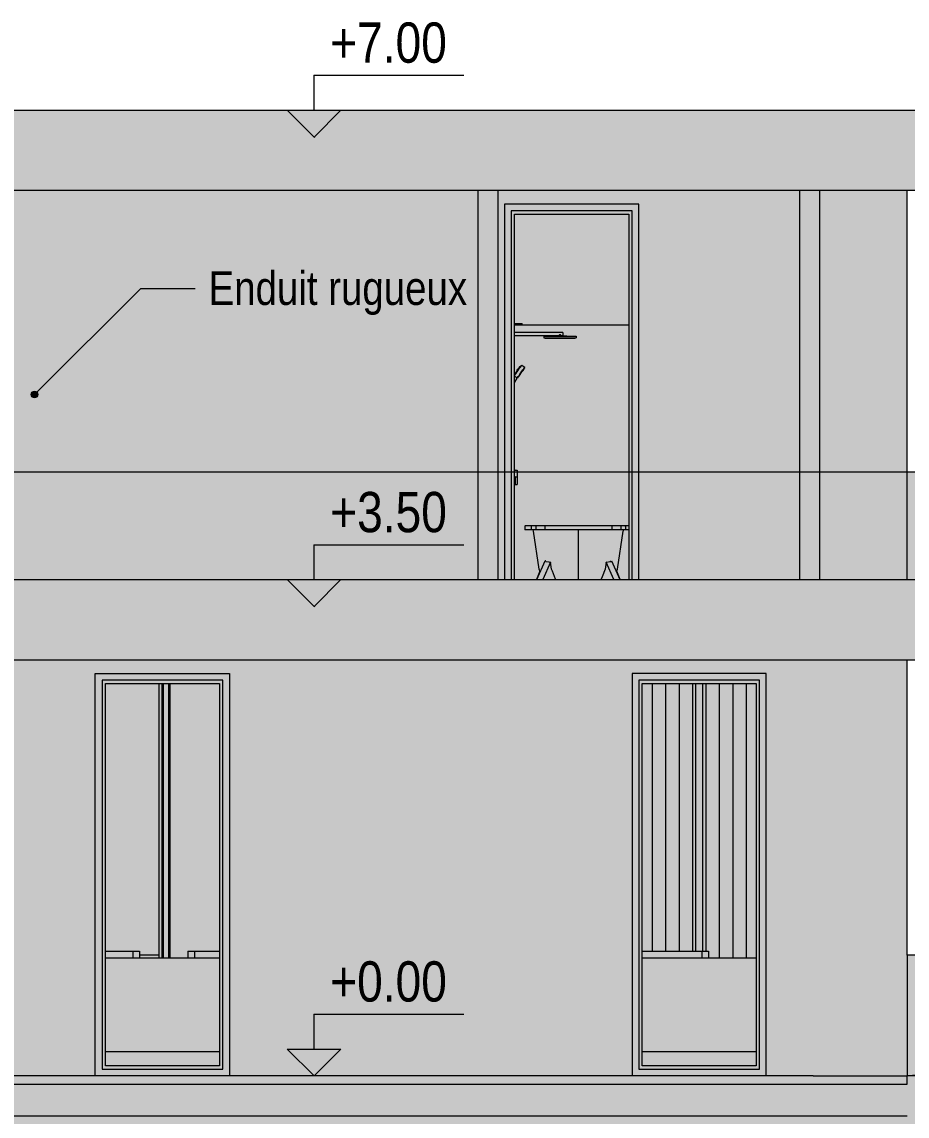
# Model space of a CAD drawing. Header units: centimetres. Extents: x -4381 to 5639, y -3920 to 4826.
# Drawn here: x 131.08 to 137.68, y 31.9 to 40.06 of the extents above; entities that cross this region are included whole.
import ezdxf
from ezdxf.xclip import XClip

# ---------------------------------------------------------------- set-up
doc = ezdxf.new("R2010")
doc.units = ezdxf.units.CM
doc.header["$MEASUREMENT"] = 0
doc.header["$XCLIPFRAME"] = 0
doc.set_wipeout_variables(frame=1)
doc.linetypes.add('Wipeout_Contour', pattern=[100, 0, -100])
for name, color, linetype in [('00- NIVEAUX', 7, 'Continuous'), ('04-Textes  50 .text', 7, 'Continuous'), ('Dalles', 7, 'Continuous'), ('Drawing & Figure', 7, 'Continuous'), ('Structural - Bearing', 7, 'Continuous')]:
    doc.layers.add(name, color=color, linetype=linetype)
for name, color, linetype, lineweight in [('00- NIVEAUX_Pen_No__1', 7, 'Continuous', 5), ('01- MOBILIER_Pen_No__1', 7, 'Continuous', 5), ('01- MOBILIER_Pen_No__7', 7, 'Continuous', 5), ('04-Textes  50 .text_Pen_No__7', 7, 'Continuous', 5), ('0_Pen_No__1', 7, 'Continuous', 5), ('Dalles_Pen_No__1', 7, 'Continuous', 5), ('Interior - Furniture _Pen_No__147', 7, 'Continuous', 5), ('Structural - Bearing_Pen_No__1', 7, 'Continuous', 5), ('Structural - Bearing_Pen_No__18', 9, 'Continuous', 5)]:
    doc.layers.add(name, color=color, linetype=linetype, lineweight=lineweight)
for name, color, linetype, lineweight, true_color in [('Dalles_Pen_No__178', 7, 'Continuous', 5, 0xbda888), ('Dalles_Pen_No__61', 7, 'Continuous', 5, 0x6a6a6a), ('Structural - Bearing_Pen_No__102', 7, 'Continuous', 5, 0xcccccc), ('Structural - Bearing_Pen_No__112', 7, 'Continuous', 5, 0xd5aaaa), ('Structural - Bearing_Pen_No__61', 7, 'Continuous', 5, 0x6a6a6a)]:
    doc.layers.add(name, color=color, linetype=linetype, lineweight=lineweight, true_color=true_color)
doc.styles.add('GENERATED_STYLE_2', font='')
doc.styles.get('GENERATED_STYLE_2').set_extended_font_data('Arial Narrow Occidental')

# ---------------------------------------------------------------- blocks, each defined once
blk = doc.blocks.new('Drawing_12_12', base_point=(564.4384, 32.2036))
at = {"layer": '00- NIVEAUX_Pen_No__1', "linetype": 'Continuous', "ltscale": 10}
blk.add_line((134.3754, 39.6613), (133.2601, 39.6613), dxfattribs=at)
blk.add_point((133.2601, 39.6613), dxfattribs=at)
at = {"layer": '00- NIVEAUX_Pen_No__1', "linetype": 'Continuous', "insert": (133.3801, 39.7533), "char_height": 0.3, "attachment_point": 7, "style": 'GENERATED_STYLE_2'}
blk.add_mtext('\\A1;{\\fArial Narrow Occidental|b0|i0|c0|p34;+7.00}', dxfattribs=at)
at = {"color": 254, "linetype": 'Wipeout_Contour', "lineweight": 0, "ltscale": 517.750826}
blk.add_wipeout([(113.0797, 32.2036), (113.0797, 31.9036), (137.6797, 31.9036), (137.6797, 32.2036)], dxfattribs=at).dxf.layer = 'Dalles'
at = {"color": 254, "linetype": 'Wipeout_Contour', "lineweight": 0, "ltscale": 570.483556}
blk.add_wipeout([(137.3797, 36.7036), (137.6797, 36.7036), (137.6797, 38.8036), (137.3797, 38.8036)], dxfattribs=at).dxf.layer = 'Structural - Bearing'
at = {"color": 254, "linetype": 'Wipeout_Contour', "lineweight": 0, "ltscale": 522.322384}
blk.add_wipeout([(111.3797, 35.7036), (139.6797, 35.7036), (139.6797, 35.9036), (111.3797, 35.9036)], dxfattribs=at).dxf.layer = 'Structural - Bearing'
at = {"layer": 'Dalles_Pen_No__178', "linetype": 'Continuous', "ltscale": 10}
blk.add_hatch(color=256, dxfattribs=at).paths.add_polyline_path([(113.0797, 32.2036), (113.0797, 31.9036), (137.6797, 31.9036), (137.6797, 32.2036)])
at = {"layer": 'Structural - Bearing_Pen_No__112', "linetype": 'Continuous', "ltscale": 10}
blk.add_hatch(color=256, dxfattribs=at).paths.add_polyline_path([(137.3797, 36.7036), (137.6797, 36.7036), (137.6797, 38.8036), (137.3797, 38.8036)])
at = {"layer": 'Structural - Bearing_Pen_No__61', "linetype": 'Continuous', "ltscale": 10}
blk.add_hatch(color=256, dxfattribs=at).paths.add_polyline_path([(111.3797, 35.7036), (139.6797, 35.7036), (139.6797, 35.9036), (111.3797, 35.9036)])
at = {"layer": '0_Pen_No__1', "linetype": 'Continuous', "ltscale": 10}
blk.add_line((111.0333, 32.142), (137.6797, 32.142), dxfattribs=at)
at = {"layer": 'Structural - Bearing_Pen_No__1', "linetype": 'Continuous', "ltscale": 10}
blk.add_line((137.6797, 31.9036), (113.0797, 31.9036), dxfattribs=at)
at = {"color": 254, "linetype": 'Wipeout_Contour', "lineweight": 0, "ltscale": 525.444129}
blk.add_wipeout([(111.0797, 39.2036), (111.0797, 38.8036), (139.6797, 38.8036), (139.6797, 39.2036)], dxfattribs=at).dxf.layer = 'Dalles'
at = {"color": 254, "linetype": 'Wipeout_Contour', "lineweight": 0, "ltscale": 1657.686179}
blk.add_wipeout([(130.4797, 32.2036), (131.6297, 32.2036), (131.6297, 35.2036), (132.6297, 35.2036), (132.6297, 32.2036), (135.6297, 32.2036), (135.6297, 35.2036), (136.6297, 35.2036), (136.6297, 32.2036), (136.9797, 32.2036), (136.9797, 35.3036), (130.4797, 35.3036)], dxfattribs=at).dxf.layer = 'Structural - Bearing'
at = {"layer": '00- NIVEAUX', "linetype": 'Continuous', "lineweight": 0, "true_color": 0x000000}
blk.add_hatch(color=18, dxfattribs=at).paths.add_polyline_path([(133.2601, 32.2036), (133.4601, 32.4036), (133.0601, 32.4036)])
at = {"layer": 'Dalles_Pen_No__61', "linetype": 'Continuous', "ltscale": 10}
blk.add_hatch(color=256, dxfattribs=at).paths.add_polyline_path([(111.0797, 39.2036), (111.0797, 38.8036), (139.6797, 38.8036), (139.6797, 39.2036)])
at = {"layer": 'Structural - Bearing_Pen_No__112', "linetype": 'Continuous', "ltscale": 10}
blk.add_hatch(color=256, dxfattribs=at).paths.add_polyline_path([(130.4797, 32.2036), (131.6297, 32.2036), (131.6297, 35.2036), (132.6297, 35.2036), (132.6297, 32.2036), (135.6297, 32.2036), (135.6297, 35.2036), (136.6297, 35.2036), (136.6297, 32.2036), (136.9797, 32.2036), (136.9797, 35.3036), (130.4797, 35.3036)])
at = {"layer": '00- NIVEAUX_Pen_No__1', "linetype": 'Continuous', "ltscale": 10}
for p, q in [((133.2601, 32.4036), (133.2601, 32.6613)), ((134.3754, 32.6613), (133.2601, 32.6613)), ((133.2601, 32.2036), (133.0601, 32.4036)), ((133.0601, 32.4036), (133.4601, 32.4036)), ((133.2601, 32.2036), (133.4601, 32.4036))]:
    blk.add_line(p, q, dxfattribs=at)
blk.add_point((133.2601, 32.6613), dxfattribs=at)
at = {"layer": '00- NIVEAUX_Pen_No__1', "linetype": 'Continuous', "insert": (133.3801, 32.7533), "char_height": 0.3, "attachment_point": 7, "style": 'GENERATED_STYLE_2'}
blk.add_mtext('\\A1;{\\fArial Narrow Occidental|b0|i0|c0|p34;+0.00}', dxfattribs=at)
at = {"color": 254, "linetype": 'Wipeout_Contour', "lineweight": 0, "ltscale": 526.37172}
blk.add_wipeout([(111.3797, 39.2036), (139.6797, 39.2036), (139.6797, 39.4036), (111.3797, 39.4036)], dxfattribs=at).dxf.layer = 'Structural - Bearing'
at = {"color": 254, "linetype": 'Wipeout_Contour', "lineweight": 0, "ltscale": 551.027645}
blk.add_wipeout([(130.4797, 38.8036), (130.4797, 36.7036), (134.4797, 36.7036), (134.4797, 38.8036)], dxfattribs=at).dxf.layer = 'Structural - Bearing'
at = {"color": 254, "linetype": 'Wipeout_Contour', "lineweight": 0, "ltscale": 1125.973368}
blk.add_wipeout([(134.6297, 36.7036), (134.6797, 36.7036), (134.6797, 38.7036), (135.6797, 38.7036), (135.6797, 36.7036), (136.8797, 36.7036), (136.8797, 38.8036), (134.6297, 38.8036)], dxfattribs=at).dxf.layer = 'Structural - Bearing'
at = {"color": 254, "linetype": 'Wipeout_Contour', "lineweight": 0, "ltscale": 569.229971}
blk.add_wipeout([(137.0297, 38.8036), (137.0297, 36.7036), (137.3797, 36.7036), (137.3797, 38.8036)], dxfattribs=at).dxf.layer = 'Structural - Bearing'
at = {"color": 254, "linetype": 'Wipeout_Contour', "lineweight": 0, "ltscale": 565.697149}
blk.add_wipeout([(136.9797, 32.2036), (137.6797, 32.2036), (137.6797, 35.3036), (136.9797, 35.3036)], dxfattribs=at).dxf.layer = 'Structural - Bearing'
at = {"color": 254, "linetype": 'Wipeout_Contour', "lineweight": 0, "ltscale": 543.628645}
blk.add_wipeout([(131.6797, 35.1536), (131.6297, 35.1536), (131.6297, 32.2536), (131.6797, 32.2536)], dxfattribs=at).dxf.layer = 'Structural - Bearing'
at = {"color": 254, "linetype": 'Wipeout_Contour', "lineweight": 0, "ltscale": 547.310615}
blk.add_wipeout([(132.5797, 32.2536), (132.6297, 32.2536), (132.6297, 35.1536), (132.5797, 35.1536)], dxfattribs=at).dxf.layer = 'Structural - Bearing'
at = {"color": 254, "linetype": 'Wipeout_Contour', "lineweight": 0, "ltscale": 559.142346}
blk.add_wipeout([(135.6797, 35.1536), (135.6297, 35.1536), (135.6297, 32.2536), (135.6797, 32.2536)], dxfattribs=at).dxf.layer = 'Structural - Bearing'
at = {"color": 254, "linetype": 'Wipeout_Contour', "lineweight": 0, "ltscale": 562.830849}
blk.add_wipeout([(136.5797, 32.2536), (136.6297, 32.2536), (136.6297, 35.1536), (136.5797, 35.1536)], dxfattribs=at).dxf.layer = 'Structural - Bearing'
at = {"layer": '00- NIVEAUX', "linetype": 'Continuous', "lineweight": 0, "true_color": 0x000000}
blk.add_hatch(color=18, dxfattribs=at).paths.add_polyline_path([(133.2601, 39.2036), (133.4601, 39.4036), (133.0601, 39.4036)])
at = {"layer": '04-Textes  50 .text', "linetype": 'Continuous', "lineweight": 0, "true_color": 0x000000}
blk.add_hatch(color=18, dxfattribs=at).paths.add_polyline_path([(131.2019, 37.2837), (131.2, 37.2932), (131.1946, 37.3013), (131.1865, 37.3068), (131.1769, 37.3087), (131.1674, 37.3068), (131.1592, 37.3013), (131.1538, 37.2932), (131.1519, 37.2837), (131.1538, 37.2741), (131.1592, 37.266), (131.1674, 37.2606), (131.1769, 37.2587), (131.1865, 37.2606), (131.1946, 37.266), (131.2, 37.2741)])
at = {"layer": 'Structural - Bearing_Pen_No__112', "linetype": 'Continuous', "ltscale": 10}
for points in [[(130.4797, 38.8036), (130.4797, 36.7036), (134.4797, 36.7036), (134.4797, 38.8036)], [(134.6297, 36.7036), (134.6797, 36.7036), (134.6797, 38.7036), (135.6797, 38.7036), (135.6797, 36.7036), (136.8797, 36.7036), (136.8797, 38.8036), (134.6297, 38.8036)], [(137.0297, 38.8036), (137.0297, 36.7036), (137.3797, 36.7036), (137.3797, 38.8036)], [(136.9797, 32.2036), (137.6797, 32.2036), (137.6797, 35.3036), (136.9797, 35.3036)]]:
    blk.add_hatch(color=256, dxfattribs=at).paths.add_polyline_path(points)
at = {"layer": 'Structural - Bearing_Pen_No__18', "linetype": 'Continuous', "ltscale": 10}
for points in [[(131.6797, 35.1536), (131.6297, 35.1536), (131.6297, 32.2536), (131.6797, 32.2536)], [(132.5797, 32.2536), (132.6297, 32.2536), (132.6297, 35.1536), (132.5797, 35.1536)], [(135.6797, 35.1536), (135.6297, 35.1536), (135.6297, 32.2536), (135.6797, 32.2536)], [(136.5797, 32.2536), (136.6297, 32.2536), (136.6297, 35.1536), (136.5797, 35.1536)]]:
    blk.add_hatch(color=256, dxfattribs=at).paths.add_polyline_path(points)
at = {"layer": 'Structural - Bearing_Pen_No__61', "linetype": 'Continuous', "ltscale": 10}
blk.add_hatch(color=256, dxfattribs=at).paths.add_polyline_path([(111.3797, 39.2036), (139.6797, 39.2036), (139.6797, 39.4036), (111.3797, 39.4036)])
at = {"layer": '00- NIVEAUX_Pen_No__1', "linetype": 'Continuous', "ltscale": 10}
for p, q in [((133.2601, 39.4036), (133.2601, 39.6613)), ((133.2601, 39.2036), (133.0601, 39.4036)), ((133.0601, 39.4036), (133.4601, 39.4036)), ((133.2601, 39.2036), (133.4601, 39.4036))]:
    blk.add_line(p, q, dxfattribs=at)
at = {"layer": '04-Textes  50 .text_Pen_No__7', "linetype": 'Continuous', "ltscale": 10}
for p, q in [((131.1946, 37.3013), (131.968, 38.0748)), ((131.968, 38.0748), (132.3738, 38.0748))]:
    blk.add_line(p, q, dxfattribs=at)
blk.add_circle((131.1769, 37.2837), 0.025, dxfattribs=at)
at = {"layer": 'Structural - Bearing_Pen_No__1', "linetype": 'Continuous', "ltscale": 10}
blk.add_line((111.3797, 39.4036), (139.6797, 39.4036), dxfattribs=at)
at = {"layer": '04-Textes  50 .text_Pen_No__7', "linetype": 'Continuous', "insert": (132.4738, 38.0391), "char_height": 0.25, "attachment_point": 4, "style": 'GENERATED_STYLE_2'}
blk.add_mtext('\\A1;{\\fArial Narrow Occidental|b0|i0|c0|p34;Enduit rugueux}', dxfattribs=at)
at = {"color": 254, "linetype": 'Wipeout_Contour', "lineweight": 0, "ltscale": 521.419134}
blk.add_wipeout([(111.0797, 35.7036), (111.0797, 35.3036), (139.6797, 35.3036), (139.6797, 35.7036)], dxfattribs=at).dxf.layer = 'Dalles'
at = {"color": 254, "linetype": 'Wipeout_Contour', "lineweight": 0, "ltscale": 522.339041}
blk.add_wipeout([(111.3797, 36.7036), (111.3797, 35.9036), (139.3997, 35.9036), (139.3997, 36.7036)], dxfattribs=at).dxf.layer = 'Structural - Bearing'
at = {"color": 254, "linetype": 'Wipeout_Contour', "lineweight": 0, "ltscale": 820.128911}
blk.add_wipeout([(132.5797, 35.1536), (132.6297, 35.1536), (132.6297, 35.2036), (131.6297, 35.2036), (131.6297, 35.1536), (131.6797, 35.1536)], dxfattribs=at).dxf.layer = 'Structural - Bearing'
at = {"color": 254, "linetype": 'Wipeout_Contour', "lineweight": 0, "ltscale": 843.350964}
blk.add_wipeout([(136.5797, 35.1536), (136.6297, 35.1536), (136.6297, 35.2036), (135.6297, 35.2036), (135.6297, 35.1536), (135.6797, 35.1536)], dxfattribs=at).dxf.layer = 'Structural - Bearing'
at = {"color": 254, "linetype": 'Wipeout_Contour', "lineweight": 0, "ltscale": 855.551069}
blk.add_wipeout([(139.6797, 32.4036), (139.6597, 32.4036), (139.6597, 33.1036), (137.6797, 33.1036), (137.6797, 32.2036), (139.6797, 32.2036)], dxfattribs=at).dxf.layer = 'Structural - Bearing'
at = {"color": 254, "linetype": 'Wipeout_Contour', "lineweight": 0, "ltscale": 816.273431}
blk.add_wipeout([(131.6797, 32.2536), (131.6297, 32.2536), (131.6297, 32.2036), (132.6297, 32.2036), (132.6297, 32.2536), (132.5797, 32.2536)], dxfattribs=at).dxf.layer = 'Structural - Bearing'
at = {"color": 254, "linetype": 'Wipeout_Contour', "lineweight": 0, "ltscale": 839.602126}
blk.add_wipeout([(135.6797, 32.2536), (135.6297, 32.2536), (135.6297, 32.2036), (136.6297, 32.2036), (136.6297, 32.2536), (136.5797, 32.2536)], dxfattribs=at).dxf.layer = 'Structural - Bearing'
at = {"layer": '00- NIVEAUX', "linetype": 'Continuous', "lineweight": 0, "true_color": 0x000000}
blk.add_hatch(color=18, dxfattribs=at).paths.add_polyline_path([(133.2601, 35.7036), (133.4601, 35.9036), (133.0601, 35.9036)])
at = {"layer": 'Dalles_Pen_No__61', "linetype": 'Continuous', "ltscale": 10}
blk.add_hatch(color=256, dxfattribs=at).paths.add_polyline_path([(111.0797, 35.7036), (111.0797, 35.3036), (139.6797, 35.3036), (139.6797, 35.7036)])
at = {"layer": 'Structural - Bearing_Pen_No__102', "linetype": 'Continuous', "ltscale": 10}
for points in [[(111.3797, 36.7036), (111.3797, 35.9036), (139.3997, 35.9036), (139.3997, 36.7036)], [(139.6797, 32.4036), (139.6597, 32.4036), (139.6597, 33.1036), (137.6797, 33.1036), (137.6797, 32.2036), (139.6797, 32.2036)]]:
    blk.add_hatch(color=256, dxfattribs=at).paths.add_polyline_path(points)
at = {"layer": 'Structural - Bearing_Pen_No__18', "linetype": 'Continuous', "ltscale": 10}
for points in [[(132.5797, 35.1536), (132.6297, 35.1536), (132.6297, 35.2036), (131.6297, 35.2036), (131.6297, 35.1536), (131.6797, 35.1536)], [(136.5797, 35.1536), (136.6297, 35.1536), (136.6297, 35.2036), (135.6297, 35.2036), (135.6297, 35.1536), (135.6797, 35.1536)], [(131.6797, 32.2536), (131.6297, 32.2536), (131.6297, 32.2036), (132.6297, 32.2036), (132.6297, 32.2536), (132.5797, 32.2536)], [(135.6797, 32.2536), (135.6297, 32.2536), (135.6297, 32.2036), (136.6297, 32.2036), (136.6297, 32.2536), (136.5797, 32.2536)]]:
    blk.add_hatch(color=256, dxfattribs=at).paths.add_polyline_path(points)
at = {"layer": '00- NIVEAUX_Pen_No__1', "linetype": 'Continuous', "ltscale": 10}
for p, q in [((133.2601, 35.9036), (133.2601, 36.1613)), ((134.3754, 36.1613), (133.2601, 36.1613)), ((133.2601, 35.7036), (133.0601, 35.9036)), ((133.0601, 35.9036), (133.4601, 35.9036)), ((133.2601, 35.7036), (133.4601, 35.9036))]:
    blk.add_line(p, q, dxfattribs=at)
blk.add_point((133.2601, 36.1613), dxfattribs=at)
at = {"layer": '01- MOBILIER_Pen_No__1', "linetype": 'Continuous', "ltscale": 10}
for p, q in [((134.7577, 36.6176), (134.7577, 36.6166)), ((134.7577, 36.6166), (134.7577, 36.6157)), ((134.7577, 36.6157), (134.7577, 36.6149)), ((134.7577, 36.6149), (134.7577, 36.6143)), ((134.7577, 36.6143), (134.7577, 36.6139)), ((134.7577, 36.6139), (134.7577, 36.6138)), ((134.7577, 36.6138), (134.7747, 36.6138)), ((134.7747, 36.6176), (134.7747, 36.6166)), ((134.7747, 36.6166), (134.7747, 36.6157)), ((134.7747, 36.6157), (134.7747, 36.6149)), ((134.7747, 36.6149), (134.7747, 36.6143)), ((134.7747, 36.6143), (134.7747, 36.6139)), ((134.7747, 36.6139), (134.7747, 36.6138))]:
    blk.add_line(p, q, dxfattribs=at)
at = {"layer": '0_Pen_No__1', "linetype": 'Continuous', "ltscale": 10}
for p, q in [((137.6797, 32.2036), (140.0959, 32.5109)), ((137.6797, 32.142), (137.6797, 32.2036))]:
    blk.add_line(p, q, dxfattribs=at)
at = {"layer": 'Dalles_Pen_No__1', "linetype": 'Continuous', "ltscale": 10}
for p, q in [((139.6797, 35.3036), (111.0797, 35.3036)), ((132.6297, 32.2036), (131.6297, 32.2036)), ((136.6297, 32.2036), (135.6297, 32.2036))]:
    blk.add_line(p, q, dxfattribs=at)
at = {"layer": 'Interior - Furniture _Pen_No__147', "linetype": 'Continuous', "ltscale": 10}
for p, q in [((134.8306, 36.3028), (134.8297, 36.3008)), ((134.8297, 36.3008), (134.8297, 36.2755)), ((134.8366, 36.2755), (134.8297, 36.2755)), ((134.8327, 36.3036), (134.8306, 36.3028)), ((134.8396, 36.3036), (134.8327, 36.3036)), ((134.8509, 36.2755), (134.8366, 36.2755)), ((134.8539, 36.3036), (134.8396, 36.3036)), ((134.8584, 36.2755), (134.8509, 36.2755)), ((134.8614, 36.3036), (134.8539, 36.3036)), ((134.8682, 36.2755), (134.8584, 36.2755)), ((134.8712, 36.3036), (134.8614, 36.3036)), ((134.8791, 36.2755), (134.8682, 36.2755)), ((134.882, 36.3036), (134.8712, 36.3036)), ((134.88, 36.3028), (134.8791, 36.3008)), ((134.8791, 36.3008), (134.8791, 36.2755)), ((134.9122, 36.2755), (134.8791, 36.2755)), ((134.9146, 36.3036), (134.882, 36.3036)), ((134.8965, 36.2637), (134.8917, 36.2755)), ((134.9386, 35.9821), (134.8965, 36.2637)), ((134.9129, 36.3028), (134.9122, 36.3008)), ((134.9122, 36.3008), (134.9122, 36.2755)), ((134.9798, 36.2755), (134.9122, 36.2755)), ((134.9816, 36.3036), (134.9146, 36.3036)), ((134.9798, 36.3008), (134.9798, 36.2755)), ((135.0684, 36.2755), (134.9798, 36.2755)), ((135.0695, 36.3036), (134.9816, 36.3036)), ((135.1569, 36.2755), (135.0684, 36.2755)), ((135.1574, 36.3036), (135.0695, 36.3036)), ((135.2297, 36.2755), (135.1569, 36.2755)), ((135.2297, 36.3036), (135.1574, 36.3036)), ((135.3019, 36.3036), (135.2297, 36.3036)), ((135.2297, 36.2637), (135.2297, 36.2755)), ((135.3024, 36.2755), (135.2297, 36.2755)), ((135.2297, 35.9821), (135.2297, 36.2637)), ((135.3899, 36.3036), (135.3019, 36.3036)), ((135.3909, 36.2755), (135.3024, 36.2755)), ((135.4778, 36.3036), (135.3899, 36.3036)), ((135.4796, 36.2755), (135.3909, 36.2755)), ((135.5447, 36.3036), (135.4778, 36.3036)), ((135.4796, 36.3008), (135.4796, 36.2755)), ((135.5472, 36.2755), (135.4796, 36.2755)), ((135.5207, 35.9821), (135.5628, 36.2637)), ((135.5774, 36.3036), (135.5447, 36.3036)), ((135.5465, 36.3028), (135.5472, 36.3008)), ((135.5472, 36.3008), (135.5472, 36.2755)), ((135.5802, 36.2755), (135.5472, 36.2755)), ((135.5628, 36.2637), (135.5677, 36.2755)), ((135.5882, 36.3036), (135.5774, 36.3036)), ((135.5794, 36.3028), (135.5802, 36.3008)), ((135.5802, 36.3008), (135.5802, 36.2755)), ((135.5912, 36.2755), (135.5802, 36.2755)), ((135.598, 36.3036), (135.5882, 36.3036)), ((135.601, 36.2755), (135.5912, 36.2755)), ((135.6047, 36.3036), (135.598, 36.3036)), ((135.6047, 36.2755), (135.601, 36.2755)), ((134.9202, 35.9036), (134.9825, 36.0446)), ((134.9453, 35.9605), (134.9386, 35.9821)), ((135.0225, 36.0332), (134.9652, 35.9036)), ((134.9842, 36.0427), (134.9825, 36.0446)), ((134.9883, 36.0373), (134.9842, 36.0427)), ((135.0113, 36.033), (134.9883, 36.0373)), ((135.0168, 36.0315), (135.0113, 36.033)), ((135.0225, 36.0332), (135.0168, 36.0315)), ((135.0296, 35.9821), (135.0225, 36.0332)), ((135.0361, 35.9661), (135.0296, 35.9821)), ((135.2297, 35.9071), (135.2297, 35.9821)), ((135.4298, 35.9821), (135.4073, 35.925)), ((135.4346, 36.0158), (135.4298, 35.9821)), ((135.437, 36.033), (135.4346, 36.0158)), ((135.4942, 35.9036), (135.437, 36.033)), ((135.4425, 36.0315), (135.437, 36.033)), ((135.4652, 36.0357), (135.4425, 36.0315)), ((135.4711, 36.0373), (135.4652, 36.0357)), ((135.4711, 36.0373), (135.4771, 36.044)), ((135.4771, 36.044), (135.5392, 35.9036)), ((135.514, 35.9605), (135.5207, 35.9821)), ((134.9431, 35.9677), (134.9169, 35.9036)), ((135.0595, 35.9071), (135.0361, 35.9661)), ((135.0625, 35.9036), (135.0595, 35.9071)), ((135.2297, 35.9036), (135.2297, 35.9071)), ((135.3998, 35.9071), (135.3969, 35.9036)), ((135.4073, 35.925), (135.3998, 35.9071)), ((135.5424, 35.9036), (135.5163, 35.9677))]:
    blk.add_line(p, q, dxfattribs=at)
at = {"layer": 'Structural - Bearing_Pen_No__1', "linetype": 'Continuous', "ltscale": 10}
for p, q in [((137.6797, 35.9036), (137.6797, 38.8036)), ((111.3797, 35.9036), (139.6797, 35.9036)), ((137.6797, 33.1036), (137.6797, 35.3036)), ((131.6297, 32.2036), (131.6297, 35.2036)), ((131.6297, 35.2036), (132.6297, 35.2036)), ((132.6297, 35.2036), (132.6297, 32.2036)), ((135.6297, 35.2036), (135.6297, 32.2036)), ((136.6297, 35.2036), (135.6297, 35.2036)), ((136.6297, 32.2036), (136.6297, 35.2036)), ((139.6597, 33.1036), (137.6797, 33.1036)), ((137.6797, 33.1036), (137.6797, 32.2036)), ((131.6297, 32.2036), (130.3297, 32.2036)), ((135.6297, 32.2036), (132.6297, 32.2036)), ((136.9797, 32.2036), (136.6297, 32.2036)), ((136.9797, 32.2036), (137.6797, 32.2036)), ((139.6797, 32.2036), (137.6797, 32.2036))]:
    blk.add_line(p, q, dxfattribs=at)
at = {"layer": '00- NIVEAUX_Pen_No__1', "linetype": 'Continuous', "insert": (133.3801, 36.2531), "char_height": 0.3, "attachment_point": 7, "style": 'GENERATED_STYLE_2'}
blk.add_mtext('\\A1;{\\fArial Narrow Occidental|b0|i0|c0|p34;+3.50}', dxfattribs=at)
at = {"color": 254, "linetype": 'Wipeout_Contour', "lineweight": 0, "ltscale": 559.017371}
blk.add_wipeout([(134.4797, 38.8036), (134.4797, 36.7036), (134.6297, 36.7036), (134.6297, 38.8036)], dxfattribs=at).dxf.layer = 'Structural - Bearing'
at = {"color": 254, "linetype": 'Wipeout_Contour', "lineweight": 0, "ltscale": 568.266216}
blk.add_wipeout([(136.8797, 38.8036), (136.8797, 36.7036), (137.0297, 36.7036), (137.0297, 38.8036)], dxfattribs=at).dxf.layer = 'Structural - Bearing'
at = {"color": 254, "linetype": 'Wipeout_Contour', "lineweight": 0, "ltscale": 559.512649}
blk.add_wipeout([(134.6797, 38.6536), (134.6797, 36.7036), (134.7297, 36.7036), (134.7297, 38.6536)], dxfattribs=at).dxf.layer = 'Structural - Bearing'
at = {"color": 254, "linetype": 'Wipeout_Contour', "lineweight": 0, "ltscale": 563.173069}
blk.add_wipeout([(135.6297, 38.6536), (135.6297, 36.7036), (135.6797, 36.7036), (135.6797, 38.6536)], dxfattribs=at).dxf.layer = 'Structural - Bearing'
at = {"color": 254, "linetype": 'Wipeout_Contour', "lineweight": 0, "ltscale": 543.773095}
blk.add_wipeout([(131.7047, 35.1286), (131.6797, 35.1286), (131.6797, 32.2786), (131.7047, 32.2786)], dxfattribs=at).dxf.layer = 'Structural - Bearing'
at = {"color": 254, "linetype": 'Wipeout_Contour', "lineweight": 0, "ltscale": 547.164387}
blk.add_wipeout([(132.5547, 32.2786), (132.5797, 32.2786), (132.5797, 35.1286), (132.5547, 35.1286)], dxfattribs=at).dxf.layer = 'Structural - Bearing'
at = {"color": 254, "linetype": 'Wipeout_Contour', "lineweight": 0, "ltscale": 559.287073}
blk.add_wipeout([(135.7047, 35.1286), (135.6797, 35.1286), (135.6797, 32.2786), (135.7047, 32.2786)], dxfattribs=at).dxf.layer = 'Structural - Bearing'
at = {"color": 254, "linetype": 'Wipeout_Contour', "lineweight": 0, "ltscale": 562.684383}
blk.add_wipeout([(136.5547, 32.2786), (136.5797, 32.2786), (136.5797, 35.1286), (136.5547, 35.1286)], dxfattribs=at).dxf.layer = 'Structural - Bearing'
at = {"layer": 'Structural - Bearing_Pen_No__102', "linetype": 'Continuous', "ltscale": 10}
for points in [[(134.4797, 38.8036), (134.4797, 36.7036), (134.6297, 36.7036), (134.6297, 38.8036)], [(136.8797, 38.8036), (136.8797, 36.7036), (137.0297, 36.7036), (137.0297, 38.8036)]]:
    blk.add_hatch(color=256, dxfattribs=at).paths.add_polyline_path(points)
at = {"layer": 'Structural - Bearing_Pen_No__18', "linetype": 'Continuous', "ltscale": 10}
for points in [[(134.6797, 38.6536), (134.6797, 36.7036), (134.7297, 36.7036), (134.7297, 38.6536)], [(135.6297, 38.6536), (135.6297, 36.7036), (135.6797, 36.7036), (135.6797, 38.6536)], [(131.7047, 35.1286), (131.6797, 35.1286), (131.6797, 32.2786), (131.7047, 32.2786)], [(132.5547, 32.2786), (132.5797, 32.2786), (132.5797, 35.1286), (132.5547, 35.1286)], [(135.7047, 35.1286), (135.6797, 35.1286), (135.6797, 32.2786), (135.7047, 32.2786)], [(136.5547, 32.2786), (136.5797, 32.2786), (136.5797, 35.1286), (136.5547, 35.1286)]]:
    blk.add_hatch(color=256, dxfattribs=at).paths.add_polyline_path(points)
at = {"layer": 'Dalles_Pen_No__1', "linetype": 'Continuous', "ltscale": 10}
blk.add_line((139.6797, 38.8036), (111.0797, 38.8036), dxfattribs=at)
at = {"layer": 'Structural - Bearing_Pen_No__1', "linetype": 'Continuous', "ltscale": 10}
for p, q in [((134.4797, 38.8036), (134.4797, 35.9036)), ((134.6297, 38.8036), (134.6297, 35.9036)), ((136.8797, 35.9036), (136.8797, 38.8036)), ((137.0297, 35.9036), (137.0297, 38.8036))]:
    blk.add_line(p, q, dxfattribs=at)
at = {"color": 254, "linetype": 'Wipeout_Contour', "lineweight": 0, "ltscale": 843.340817}
blk.add_wipeout([(135.6797, 38.7036), (134.6797, 38.7036), (134.6797, 38.6536), (134.7297, 38.6536), (135.6297, 38.6536), (135.6797, 38.6536)], dxfattribs=at).dxf.layer = 'Structural - Bearing'
at = {"color": 254, "linetype": 'Wipeout_Contour', "lineweight": 0, "ltscale": 820.077856}
blk.add_wipeout([(132.5797, 35.1536), (131.6797, 35.1536), (131.6797, 35.1286), (131.7047, 35.1286), (132.5547, 35.1286), (132.5797, 35.1286)], dxfattribs=at).dxf.layer = 'Structural - Bearing'
at = {"color": 254, "linetype": 'Wipeout_Contour', "lineweight": 0, "ltscale": 843.30131}
blk.add_wipeout([(136.5797, 35.1536), (135.6797, 35.1536), (135.6797, 35.1286), (135.7047, 35.1286), (136.5547, 35.1286), (136.5797, 35.1286)], dxfattribs=at).dxf.layer = 'Structural - Bearing'
at = {"color": 254, "linetype": 'Wipeout_Contour', "lineweight": 0, "ltscale": 816.321215}
blk.add_wipeout([(131.6797, 32.2786), (131.6797, 32.2536), (132.5797, 32.2536), (132.5797, 32.2786), (132.5547, 32.2786), (131.7047, 32.2786)], dxfattribs=at).dxf.layer = 'Structural - Bearing'
at = {"color": 254, "linetype": 'Wipeout_Contour', "lineweight": 0, "ltscale": 839.648577}
blk.add_wipeout([(135.6797, 32.2786), (135.6797, 32.2536), (136.5797, 32.2536), (136.5797, 32.2786), (136.5547, 32.2786), (135.7047, 32.2786)], dxfattribs=at).dxf.layer = 'Structural - Bearing'
at = {"layer": 'Structural - Bearing_Pen_No__18', "linetype": 'Continuous', "ltscale": 10}
for points in [[(135.6797, 38.7036), (134.6797, 38.7036), (134.6797, 38.6536), (134.7297, 38.6536), (135.6297, 38.6536), (135.6797, 38.6536)], [(132.5797, 35.1536), (131.6797, 35.1536), (131.6797, 35.1286), (131.7047, 35.1286), (132.5547, 35.1286), (132.5797, 35.1286)], [(136.5797, 35.1536), (135.6797, 35.1536), (135.6797, 35.1286), (135.7047, 35.1286), (136.5547, 35.1286), (136.5797, 35.1286)], [(131.6797, 32.2786), (131.6797, 32.2536), (132.5797, 32.2536), (132.5797, 32.2786), (132.5547, 32.2786), (131.7047, 32.2786)], [(135.6797, 32.2786), (135.6797, 32.2536), (136.5797, 32.2536), (136.5797, 32.2786), (136.5547, 32.2786), (135.7047, 32.2786)]]:
    blk.add_hatch(color=256, dxfattribs=at).paths.add_polyline_path(points)
at = {"layer": 'Structural - Bearing_Pen_No__1', "linetype": 'Continuous', "ltscale": 10}
for p, q in [((134.6797, 38.7036), (134.6797, 35.9036)), ((135.6797, 38.7036), (134.6797, 38.7036)), ((135.6797, 35.9036), (135.6797, 38.7036))]:
    blk.add_line(p, q, dxfattribs=at)
at = {"color": 254, "linetype": 'Wipeout_Contour', "lineweight": 0, "ltscale": 559.643414}
blk.add_wipeout([(134.7297, 38.6286), (134.7297, 36.7036), (134.7547, 36.7036), (134.7547, 38.6286)], dxfattribs=at).dxf.layer = 'Structural - Bearing'
at = {"color": 254, "linetype": 'Wipeout_Contour', "lineweight": 0, "ltscale": 563.014935}
blk.add_wipeout([(135.6047, 38.6286), (135.6047, 36.7036), (135.6297, 36.7036), (135.6297, 38.6286)], dxfattribs=at).dxf.layer = 'Structural - Bearing'
at = {"color": 254, "linetype": 'Wipeout_Contour', "lineweight": 0, "ltscale": 545.467283}
blk.add_wipeout([(131.7047, 32.2786), (132.5547, 32.2786), (132.5547, 35.1286), (131.7047, 35.1286)], dxfattribs=at).dxf.layer = 'Structural - Bearing'
at = {"color": 254, "linetype": 'Wipeout_Contour', "lineweight": 0, "ltscale": 560.984348}
blk.add_wipeout([(135.7047, 32.2786), (136.5547, 32.2786), (136.5547, 35.1286), (135.7047, 35.1286)], dxfattribs=at).dxf.layer = 'Structural - Bearing'
at = {"layer": '0_Pen_No__1', "linetype": 'Continuous', "lineweight": 0, "ltscale": 10, "true_color": 0x000000}
blk.add_hatch(color=18, dxfattribs=at).paths.add_polyline_path([(101.4427, 23.6254), (149.8555, 23.6254), (149.8555, 33.2657), (149.6465, 33.2293), (147.352, 33.3407), (145.8167, 33.4036), (145.8167, 29.4613), (145.5167, 29.1613), (145.5167, 33.8422), (144.6021, 33.4731), (143.9824, 33.1397), (142.0701, 32.7016), (140.0959, 32.5109), (137.6797, 32.2036), (137.6797, 32.142), (111.0333, 32.142), (109.0333, 32.142), (105.2231, 32.3172), (105.2247, 29.4616), (104.9231, 29.16), (104.9231, 32.3177), (101.4427, 32.1658)])
at = {"layer": 'Structural - Bearing_Pen_No__102', "linetype": 'Continuous', "ltscale": 10}
for points in [[(131.7047, 32.2786), (132.5547, 32.2786), (132.5547, 35.1286), (131.7047, 35.1286)], [(135.7047, 32.2786), (136.5547, 32.2786), (136.5547, 35.1286), (135.7047, 35.1286)]]:
    blk.add_hatch(color=256, dxfattribs=at).paths.add_polyline_path(points)
at = {"layer": 'Structural - Bearing_Pen_No__18', "linetype": 'Continuous', "ltscale": 10}
for points in [[(134.7297, 38.6286), (134.7297, 36.7036), (134.7547, 36.7036), (134.7547, 38.6286)], [(135.6047, 38.6286), (135.6047, 36.7036), (135.6297, 36.7036), (135.6297, 38.6286)]]:
    blk.add_hatch(color=256, dxfattribs=at).paths.add_polyline_path(points)
at = {"layer": '01- MOBILIER_Pen_No__7', "linetype": 'Continuous', "ltscale": 10}
for p, q in [((131.7047, 33.1336), (131.9088, 33.1336)), ((131.9088, 33.1336), (131.9146, 33.1336)), ((131.9088, 33.1336), (131.9088, 33.0836)), ((131.9146, 33.1336), (131.9254, 33.1336)), ((131.9254, 33.1336), (131.9353, 33.1336)), ((131.9353, 33.1336), (131.9439, 33.1336)), ((131.9439, 33.1336), (131.9509, 33.1336)), ((131.9509, 33.1336), (131.9562, 33.1336)), ((131.9562, 33.1336), (131.9588, 33.1336)), ((131.9588, 33.1336), (131.9588, 33.0836)), ((132.3198, 33.1336), (132.3212, 33.1336)), ((132.3198, 33.1336), (132.3198, 33.0836)), ((132.3212, 33.1336), (132.3259, 33.1336)), ((132.3259, 33.1336), (132.3324, 33.1336)), ((132.3324, 33.1336), (132.3405, 33.1336)), ((132.3405, 33.1336), (132.35, 33.1336)), ((132.35, 33.1336), (132.3606, 33.1336)), ((132.3606, 33.1336), (132.3698, 33.1336)), ((132.3698, 33.1336), (132.5547, 33.1336)), ((132.3698, 33.1336), (132.3698, 33.0836)), ((135.7047, 33.1336), (136.1495, 33.1336)), ((136.1495, 33.1336), (136.1553, 33.1336)), ((136.1495, 33.1336), (136.1495, 33.0836)), ((136.1553, 33.1336), (136.1661, 33.1336)), ((136.1661, 33.1336), (136.176, 33.1336)), ((136.176, 33.1336), (136.1845, 33.1336)), ((136.1845, 33.1336), (136.1916, 33.1336)), ((136.1916, 33.1336), (136.1969, 33.1336)), ((136.1969, 33.1336), (136.1995, 33.1336)), ((136.1995, 33.1336), (136.1995, 33.0836)), ((131.7047, 33.0836), (132.5547, 33.0836)), ((135.7047, 33.0836), (136.5547, 33.0836))]:
    blk.add_line(p, q, dxfattribs=at)
at = {"layer": 'Dalles_Pen_No__1', "linetype": 'Continuous', "ltscale": 10}
for p, q in [((132.5547, 32.3836), (131.7047, 32.3836)), ((136.5547, 32.3836), (135.7047, 32.3836))]:
    blk.add_line(p, q, dxfattribs=at)
at = {"layer": 'Structural - Bearing_Pen_No__1', "linetype": 'Continuous', "ltscale": 10}
for p, q in [((131.6797, 35.1536), (131.6797, 32.2536)), ((132.5797, 35.1536), (131.6797, 35.1536)), ((131.7047, 32.2786), (131.7047, 35.1286)), ((131.7047, 35.1286), (132.5547, 35.1286)), ((132.1047, 33.0836), (132.1047, 35.1286)), ((132.1247, 35.1286), (132.1247, 33.0836)), ((132.1347, 35.1286), (132.1347, 33.0836)), ((132.1747, 35.1286), (132.1747, 33.0836)), ((132.1847, 35.1286), (132.1847, 33.0836)), ((132.5547, 35.1286), (132.5547, 32.2786)), ((132.5797, 32.2536), (132.5797, 35.1536)), ((135.6797, 35.1536), (135.6797, 32.2536)), ((136.5797, 35.1536), (135.6797, 35.1536)), ((135.7047, 32.2786), (135.7047, 35.1286)), ((135.7047, 35.1286), (136.5547, 35.1286)), ((135.7797, 35.1286), (135.7797, 33.1336)), ((135.8797, 35.1286), (135.8797, 33.1336)), ((135.9797, 35.1286), (135.9797, 33.1336)), ((136.0797, 35.1286), (136.0797, 33.1336)), ((136.1047, 33.1336), (136.1047, 35.1286)), ((136.1547, 35.1286), (136.1547, 33.1336)), ((136.1797, 35.1286), (136.1797, 33.1336)), ((136.2797, 35.1286), (136.2797, 33.0836)), ((136.3797, 35.1286), (136.3797, 33.0836)), ((136.4797, 35.1286), (136.4797, 33.0836)), ((136.5547, 35.1286), (136.5547, 32.2786)), ((136.5797, 32.2536), (136.5797, 35.1536)), ((132.1047, 33.1036), (131.9588, 33.1036)), ((131.6797, 32.2536), (132.5797, 32.2536)), ((132.5547, 32.2786), (131.7047, 32.2786)), ((135.6797, 32.2536), (136.5797, 32.2536)), ((136.5547, 32.2786), (135.7047, 32.2786))]:
    blk.add_line(p, q, dxfattribs=at)
at = {"color": 254, "linetype": 'Wipeout_Contour', "lineweight": 0, "ltscale": 843.286198}
blk.add_wipeout([(134.7297, 38.6286), (134.7547, 38.6286), (135.6047, 38.6286), (135.6297, 38.6286), (135.6297, 38.6536), (134.7297, 38.6536)], dxfattribs=at).dxf.layer = 'Structural - Bearing'
at = {"layer": 'Structural - Bearing_Pen_No__18', "linetype": 'Continuous', "ltscale": 10}
blk.add_hatch(color=256, dxfattribs=at).paths.add_polyline_path([(134.7297, 38.6286), (134.7547, 38.6286), (135.6047, 38.6286), (135.6297, 38.6286), (135.6297, 38.6536), (134.7297, 38.6536)])
at = {"color": 254, "linetype": 'Wipeout_Contour', "lineweight": 0, "ltscale": 561.327643}
blk.add_wipeout([(134.7547, 36.7036), (135.6047, 36.7036), (135.6047, 38.6286), (134.7547, 38.6286)], dxfattribs=at).dxf.layer = 'Structural - Bearing'
at = {"layer": 'Structural - Bearing_Pen_No__102', "linetype": 'Continuous', "ltscale": 10}
blk.add_hatch(color=256, dxfattribs=at).paths.add_polyline_path([(134.7547, 36.7036), (135.6047, 36.7036), (135.6047, 38.6286), (134.7547, 38.6286)])
at = {"layer": '01- MOBILIER_Pen_No__1', "linetype": 'Continuous', "ltscale": 10}
for p, q in [((134.7547, 37.8136), (134.8097, 37.8136)), ((134.7547, 37.8036), (134.8097, 37.8036)), ((134.8097, 37.8036), (134.8097, 37.8136)), ((134.8097, 37.8036), (135.6047, 37.8036)), ((135.1147, 37.7456), (134.7547, 37.7456)), ((135.0817, 37.7216), (134.7547, 37.7216)), ((134.9727, 37.7176), (134.9768, 37.7176)), ((134.9727, 37.7176), (134.9727, 37.7056)), ((134.9727, 37.7056), (134.9768, 37.7056)), ((134.9768, 37.7176), (134.9888, 37.7176)), ((134.9768, 37.7056), (134.9888, 37.7056)), ((134.9827, 37.7056), (134.9827, 37.7036)), ((134.9827, 37.7036), (134.9864, 37.7036)), ((134.9864, 37.7036), (134.9974, 37.7036)), ((134.9888, 37.7176), (135.0078, 37.7176)), ((134.9888, 37.7056), (135.0078, 37.7056)), ((134.9974, 37.7036), (135.0149, 37.7036)), ((135.0078, 37.7176), (135.0327, 37.7176)), ((135.0078, 37.7056), (135.0327, 37.7056)), ((135.0149, 37.7036), (135.0377, 37.7036)), ((135.0327, 37.7176), (135.0616, 37.7176)), ((135.0327, 37.7056), (135.0616, 37.7056)), ((135.0377, 37.7036), (135.0642, 37.7036)), ((135.0427, 37.7206), (135.0444, 37.7206)), ((135.0427, 37.7206), (135.0427, 37.7176)), ((135.0444, 37.7206), (135.0494, 37.7206)), ((135.0494, 37.7206), (135.0573, 37.7206)), ((135.0573, 37.7206), (135.0677, 37.7206)), ((135.0616, 37.7176), (135.0927, 37.7176)), ((135.0616, 37.7056), (135.0927, 37.7056)), ((135.0642, 37.7036), (135.0927, 37.7036)), ((135.0677, 37.7206), (135.0797, 37.7206)), ((135.0797, 37.7206), (135.0927, 37.7206)), ((135.0817, 37.7216), (135.0821, 37.722)), ((135.0822, 37.722), (135.0832, 37.723)), ((135.0832, 37.723), (135.0832, 37.723)), ((135.0835, 37.7232), (135.0849, 37.7246)), ((135.0858, 37.7251), (135.0849, 37.7246)), ((135.0858, 37.7251), (135.0872, 37.7265)), ((135.0893, 37.7276), (135.0872, 37.7265)), ((135.0893, 37.7276), (135.0898, 37.7282)), ((135.0927, 37.7291), (135.0898, 37.7282)), ((135.0955, 37.7282), (135.0927, 37.7291)), ((135.0927, 37.7206), (135.1056, 37.7206)), ((135.0927, 37.7176), (135.1237, 37.7176)), ((135.0927, 37.7056), (135.1237, 37.7056)), ((135.0927, 37.7036), (135.1211, 37.7036)), ((135.0961, 37.7276), (135.0955, 37.7282)), ((135.0961, 37.7276), (135.0982, 37.7265)), ((135.0995, 37.7251), (135.0982, 37.7265)), ((135.0995, 37.7251), (135.1005, 37.7246)), ((135.1018, 37.7232), (135.1005, 37.7246)), ((135.1018, 37.7232), (135.1022, 37.723)), ((135.1032, 37.722), (135.1022, 37.723)), ((135.1032, 37.722), (135.1033, 37.722)), ((135.1147, 37.7216), (135.1037, 37.7216)), ((135.1056, 37.7206), (135.1177, 37.7206)), ((135.1147, 37.7456), (135.1147, 37.7452)), ((135.1147, 37.7452), (135.1147, 37.744)), ((135.1147, 37.744), (135.1147, 37.7421)), ((135.1147, 37.7421), (135.1147, 37.7396)), ((135.1147, 37.7396), (135.1147, 37.7367)), ((135.1147, 37.7367), (135.1147, 37.7336)), ((135.1147, 37.7336), (135.1147, 37.7305)), ((135.1147, 37.7305), (135.1147, 37.7276)), ((135.1147, 37.7276), (135.1147, 37.7251)), ((135.1147, 37.7251), (135.1147, 37.7232)), ((135.1147, 37.7232), (135.1147, 37.722)), ((135.1147, 37.722), (135.1147, 37.7216)), ((135.1177, 37.7206), (135.128, 37.7206)), ((135.1211, 37.7036), (135.1477, 37.7036)), ((135.1237, 37.7176), (135.1527, 37.7176)), ((135.1237, 37.7056), (135.1527, 37.7056)), ((135.128, 37.7206), (135.136, 37.7206)), ((135.136, 37.7206), (135.141, 37.7206)), ((135.141, 37.7206), (135.1427, 37.7206)), ((135.1427, 37.7206), (135.1427, 37.7176)), ((135.1477, 37.7036), (135.1705, 37.7036)), ((135.1527, 37.7176), (135.1775, 37.7176)), ((135.1527, 37.7056), (135.1775, 37.7056)), ((135.1705, 37.7036), (135.1879, 37.7036)), ((135.1775, 37.7176), (135.1966, 37.7176)), ((135.1775, 37.7056), (135.1966, 37.7056)), ((135.1879, 37.7036), (135.1989, 37.7036)), ((135.1966, 37.7176), (135.2086, 37.7176)), ((135.1966, 37.7056), (135.2086, 37.7056)), ((135.1989, 37.7036), (135.2027, 37.7036)), ((135.2027, 37.7056), (135.2027, 37.7036)), ((135.2086, 37.7176), (135.2127, 37.7176)), ((135.2086, 37.7056), (135.2127, 37.7056)), ((135.2127, 37.7176), (135.2127, 37.7056)), ((134.7599, 37.444), (134.7627, 37.4479)), ((134.7627, 37.4479), (134.7662, 37.453)), ((134.7654, 37.4413), (134.7723, 37.4512)), ((134.7662, 37.453), (134.7704, 37.4589)), ((134.7704, 37.4589), (134.7748, 37.4652)), ((134.7723, 37.4512), (134.7798, 37.4618)), ((134.7748, 37.4652), (134.7793, 37.4716)), ((134.7793, 37.4716), (134.7835, 37.4775)), ((134.7798, 37.4618), (134.7872, 37.4724)), ((134.7835, 37.4775), (134.787, 37.4826)), ((134.787, 37.4826), (134.7898, 37.4865)), ((134.7872, 37.4724), (134.7941, 37.4823)), ((134.7898, 37.4865), (134.7915, 37.489)), ((134.7915, 37.489), (134.7921, 37.4898)), ((134.7921, 37.4898), (134.8083, 37.5027)), ((134.7941, 37.4823), (134.8, 37.4908)), ((134.8, 37.4908), (134.8046, 37.4973)), ((134.8019, 37.4463), (134.8093, 37.4569)), ((134.8043, 37.4446), (134.811, 37.4541)), ((134.8046, 37.4973), (134.8075, 37.5014)), ((134.8075, 37.5014), (134.8084, 37.5028)), ((134.8083, 37.5027), (134.8084, 37.5028)), ((134.8084, 37.5028), (134.8306, 37.4873)), ((134.8084, 37.5028), (134.8085, 37.5027)), ((134.8093, 37.4569), (134.8162, 37.4668)), ((134.811, 37.4541), (134.8172, 37.463)), ((134.8162, 37.4668), (134.8222, 37.4753)), ((134.8172, 37.463), (134.8226, 37.4707)), ((134.8222, 37.4753), (134.8267, 37.4818)), ((134.8226, 37.4707), (134.8267, 37.4765)), ((134.8267, 37.4818), (134.8296, 37.4859)), ((134.8267, 37.4765), (134.8293, 37.4802)), ((134.8277, 37.4832), (134.8302, 37.4815)), ((134.8293, 37.4802), (134.8302, 37.4815)), ((134.8296, 37.4859), (134.8306, 37.4873)), ((134.7576, 37.4407), (134.7547, 37.4318)), ((134.7547, 37.426), (134.7549, 37.4263)), ((134.7558, 37.4191), (134.7547, 37.4198)), ((134.7718, 37.4061), (134.7547, 37.3769)), ((134.7549, 37.4263), (134.7595, 37.4328)), ((134.7561, 37.4189), (134.7558, 37.4191)), ((134.7574, 37.4181), (134.7561, 37.4189)), ((134.7577, 37.4179), (134.7574, 37.4181)), ((134.7576, 37.4407), (134.7582, 37.4415)), ((134.7591, 37.417), (134.7577, 37.4179)), ((134.7582, 37.4415), (134.7599, 37.444)), ((134.7604, 37.4161), (134.7591, 37.417)), ((134.7595, 37.4328), (134.7654, 37.4413)), ((134.7604, 37.4161), (134.7664, 37.4119)), ((134.7664, 37.4119), (134.7666, 37.4117)), ((134.7666, 37.4117), (134.768, 37.4107)), ((134.768, 37.4107), (134.7682, 37.4106)), ((134.7682, 37.4106), (134.7695, 37.4096)), ((134.7695, 37.4096), (134.7696, 37.4095)), ((134.7696, 37.4095), (134.7707, 37.4085)), ((134.7707, 37.4085), (134.7708, 37.4084)), ((134.7708, 37.4084), (134.7716, 37.4076)), ((134.7716, 37.4076), (134.7721, 37.407)), ((134.7722, 37.4066), (134.7718, 37.4061)), ((134.7719, 37.4062), (134.7732, 37.4054)), ((134.7721, 37.407), (134.7722, 37.4066)), ((134.7732, 37.4054), (134.7742, 37.4067)), ((134.7742, 37.4067), (134.777, 37.4108)), ((134.7761, 37.4094), (134.7785, 37.4077)), ((134.777, 37.4108), (134.7816, 37.4173)), ((134.7785, 37.4077), (134.7794, 37.409)), ((134.7794, 37.409), (134.782, 37.4127)), ((134.7816, 37.4173), (134.7875, 37.4258)), ((134.782, 37.4127), (134.7861, 37.4185)), ((134.7861, 37.4185), (134.7914, 37.4262)), ((134.7875, 37.4258), (134.7945, 37.4357)), ((134.7914, 37.4262), (134.7977, 37.435)), ((134.7945, 37.4357), (134.8019, 37.4463)), ((134.7977, 37.435), (134.8043, 37.4446)), ((134.7577, 36.7204), (134.7547, 36.7204)), ((134.7577, 36.7204), (134.7747, 36.7204)), ((134.7747, 36.7204), (134.7747, 36.7187)), ((134.7747, 36.7187), (134.7747, 36.7155)), ((134.7747, 36.7155), (134.7747, 36.711)), ((134.7577, 36.6709), (134.7547, 36.6709)), ((134.7577, 36.6709), (134.7577, 36.6176)), ((134.7577, 36.6709), (134.7747, 36.6709)), ((134.7747, 36.711), (134.7747, 36.7054)), ((134.7747, 36.7054), (134.7747, 36.6992)), ((134.7747, 36.6992), (134.7747, 36.6927)), ((134.7747, 36.6927), (134.7747, 36.6864)), ((134.7747, 36.6864), (134.7747, 36.6807)), ((134.7747, 36.6807), (134.7747, 36.6761)), ((134.7747, 36.6761), (134.7747, 36.6727)), ((134.7747, 36.6727), (134.7747, 36.6709)), ((134.7747, 36.6709), (134.7747, 36.6176))]:
    blk.add_line(p, q, dxfattribs=at)
for p in [(135.0821, 37.722), (135.1033, 37.722)]:
    blk.add_point(p, dxfattribs=at)
at = {"layer": 'Structural - Bearing_Pen_No__1', "linetype": 'Continuous', "ltscale": 10}
for p, q in [((134.7297, 38.6536), (134.7297, 35.9036)), ((135.6297, 38.6536), (134.7297, 38.6536)), ((134.7547, 35.9036), (134.7547, 38.6286)), ((134.7547, 38.6286), (135.6047, 38.6286)), ((135.6047, 38.6286), (135.6047, 35.9036)), ((135.6297, 35.9036), (135.6297, 38.6536)), ((139.3997, 36.7036), (111.3797, 36.7036)), ((139.3797, 36.7036), (130.3497, 36.7036))]:
    blk.add_line(p, q, dxfattribs=at)

msp = doc.modelspace()

# ---------------------------------------------------------------- block references
at = {"layer": 'Drawing & Figure', "color": 151, "linetype": 'Continuous', "lineweight": 5, "ltscale": 10, "true_color": 0x80c2ff}
ref = msp.add_blockref('Drawing_12_12', (564.43842, 32.20361), dxfattribs=at)
XClip(ref).set_block_clipping_path([(101.4426918859, 23.6253966175), (149.8554874385, 45.1170657245)])

doc.saveas('drawing.dxf')
